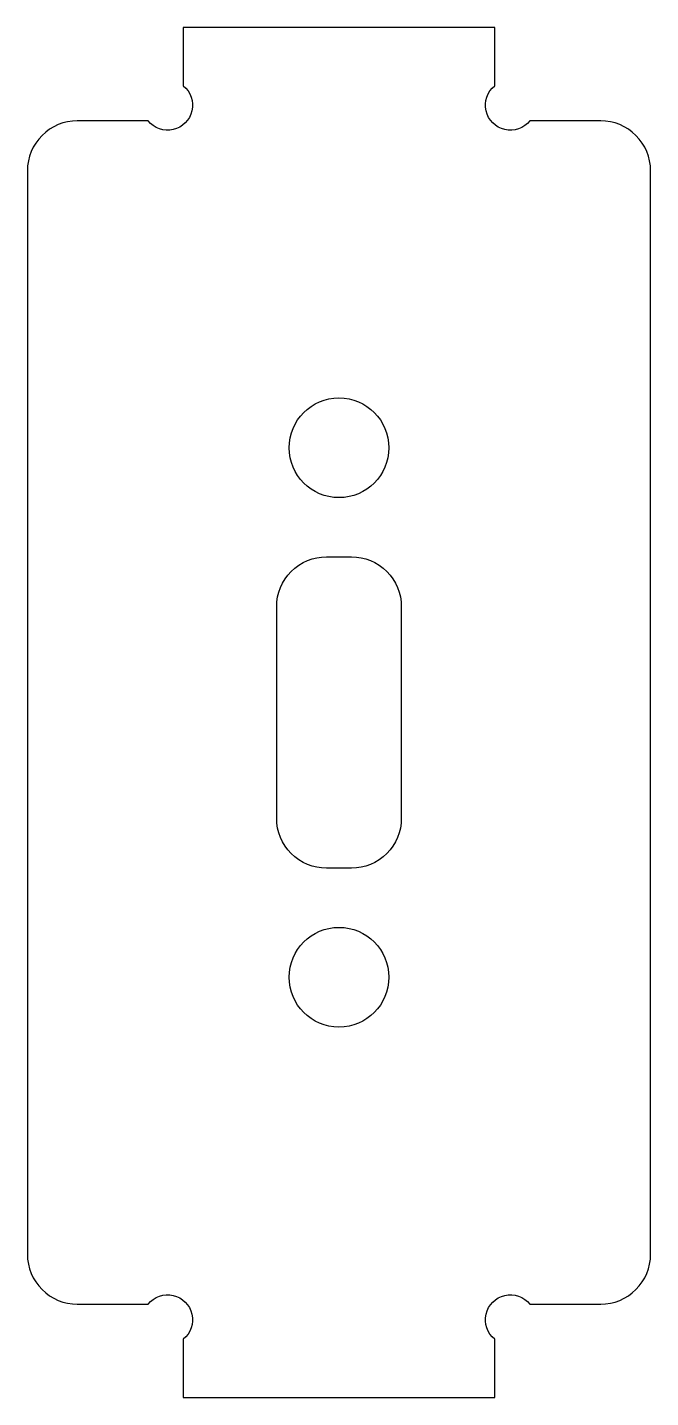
# Model space of a CAD drawing. Header units: millimetres. Extents: x -14.3 to 5.7, y 0 to 44.
import ezdxf

# ---------------------------------------------------------------- set-up
doc = ezdxf.new("R2010")
doc.units = ezdxf.units.MM

msp = doc.modelspace()

# ---------------------------------------------------------------- linework, layer by layer
for points in [[(-14.3, 4.6, 0.414214), (-12.7, 3), (-10.424, 3, -1.116826), (-9.3, 1.876), (-9.3, 0), (0.7, 0), (0.7, 1.876, -1.116826), (1.824, 3), (4.1, 3, 0.414214), (5.7, 4.6), (5.7, 39.4, 0.414214), (4.1, 41), (1.824, 41, -1.116826), (0.7, 42.124), (0.7, 44), (-9.3, 44), (-9.3, 42.124, -1.116826), (-10.424, 41), (-12.7, 41, 0.414214), (-14.3, 39.4)], [(-2.3, 18.6, -0.414214), (-3.9, 17), (-4.7, 17, -0.414214), (-6.3, 18.6), (-6.3, 25.4, -0.414214), (-4.7, 27), (-3.9, 27, -0.414214), (-2.3, 25.4)]]:
    msp.add_lwpolyline(points, format="xyb", close=True)
for centre in [(-4.3, 30.5), (-4.3, 13.5)]:
    msp.add_circle(centre, 1.6)

doc.saveas('drawing.dxf')
